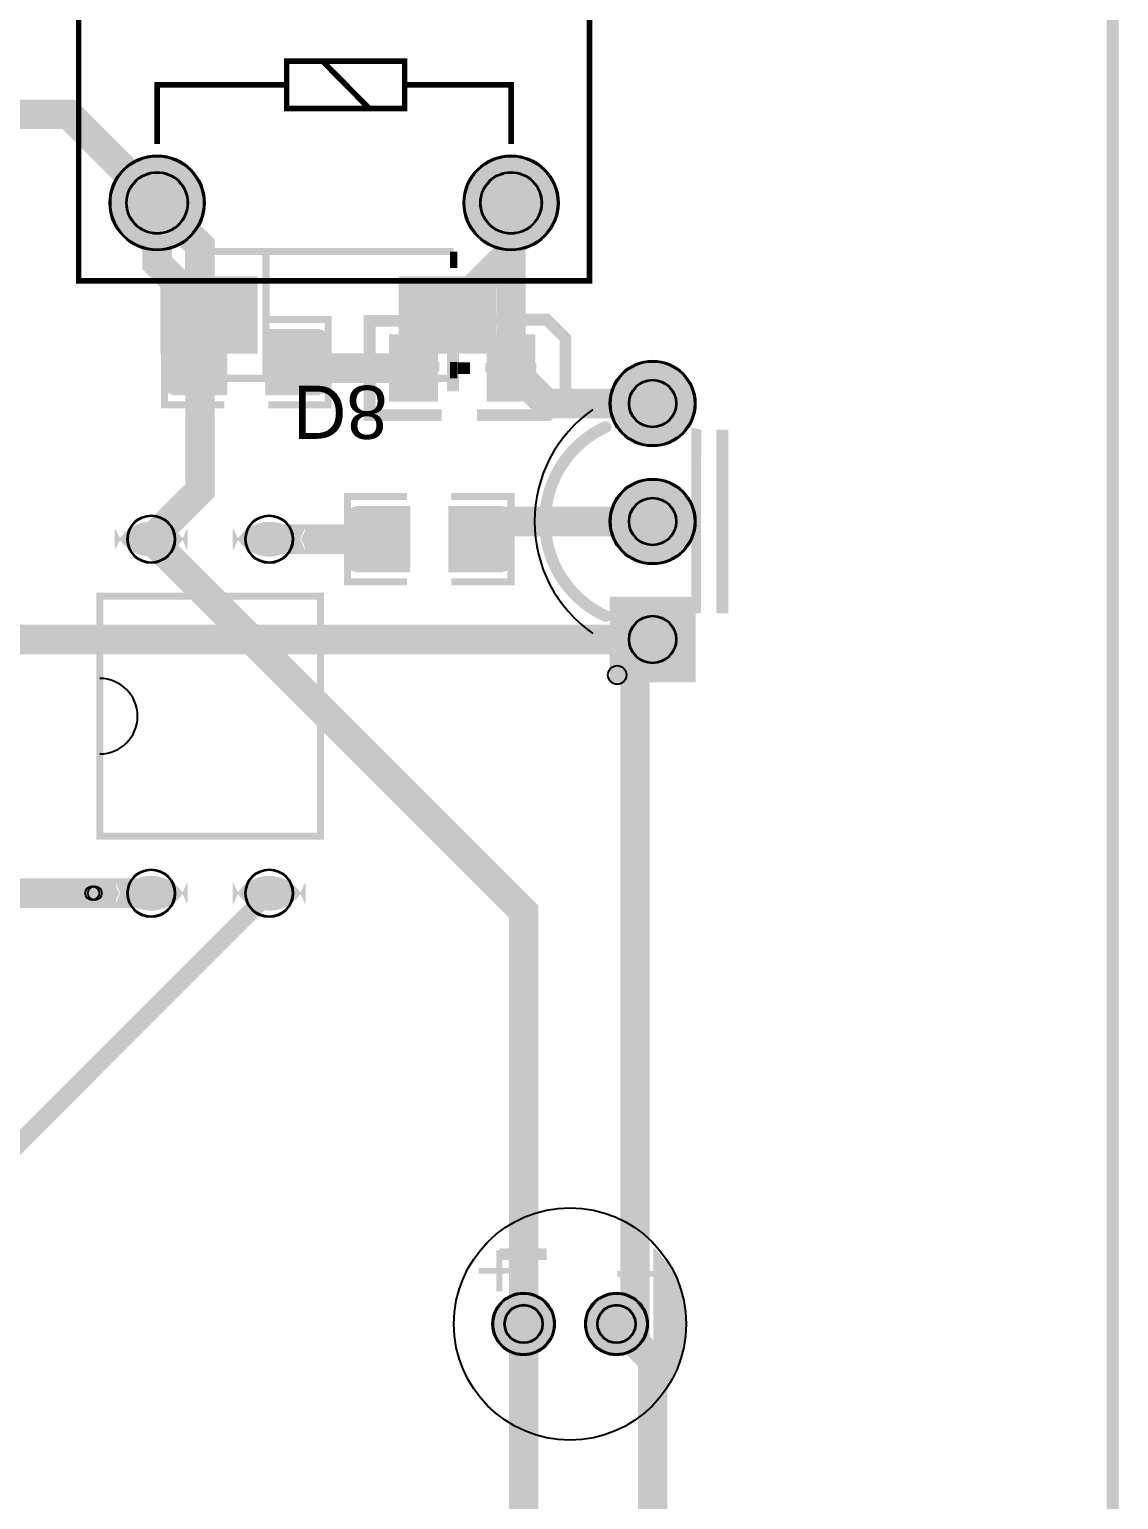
# Model space of a CAD drawing. Extents: x 165 to 5832, y -705 to 3005.
# Drawn here: x 4742 to 5665, y 551 to 1797 of the extents above; entities that cross this region are included whole.
import ezdxf

# ---------------------------------------------------------------- set-up
doc = ezdxf.new("R2010")
doc.units = 9
for name, color, linetype, true_color in [('BoardOutLine', 7, 'Continuous', 0xff00ff), ('BottomLayer', 7, 'Continuous', 0x0000ff), ('BottomPasteMaskLayer', 7, 'Continuous', 0x800000), ('BottomSilkLayer', 7, 'Continuous', 0x66cc33), ('BottomSolderMaskLayer', 7, 'Continuous', 0xaa00ff), ('Document', 7, 'Continuous', 0xffffff), ('Multi-Layer', 7, 'Continuous', 0xc0c0c0), ('TopLayer', 7, 'Continuous', 0xff0000), ('TopPasteMaskLayer', 7, 'Continuous', 0x808080), ('TopSilkLayer', 7, 'Continuous', 0xffcc00), ('TopSolderMaskLayer', 7, 'Continuous', 0x800080)]:
    doc.layers.add(name, color=color, linetype=linetype, true_color=true_color)
doc.styles.get("Standard").update_dxf_attribs({"font": 'arial.ttf'})

msp = doc.modelspace()

# ---------------------------------------------------------------- hatches: boundary and pattern name
at = {"layer": 'BottomLayer'}
for points in [[(4853.712999999996, 1523.1090000000004), (4853.712999999996, 1586.8890000000029), (4934.278999999995, 1586.8890000000029), (4934.278999999995, 1523.1090000000004)], [(5136.284999999996, 1523.1090000000004), (5136.284999999996, 1586.8890000000029), (5055.718999999997, 1586.8890000000029), (5055.718999999997, 1523.1090000000004)]]:
    msp.add_hatch(color=256, dxfattribs=at).paths.add_polyline_path(points)
at = {"layer": 'BottomPasteMaskLayer'}
for points in [[(4853.712999999996, 1523.1090000000004), (4853.712999999996, 1586.8890000000029), (4934.278999999995, 1586.8890000000029), (4934.278999999995, 1523.1090000000004)], [(5136.284999999996, 1523.1090000000004), (5136.284999999996, 1586.8890000000029), (5055.718999999997, 1586.8890000000029), (5055.718999999997, 1523.1090000000004)]]:
    msp.add_hatch(color=256, dxfattribs=at).paths.add_polyline_path(points)
at = {"layer": 'BottomSilkLayer'}
for points in [[(4891.654999999999, 1611.6899999999987), (4891.654999999999, 1592.8909999999996), (4873.654999999999, 1592.8909999999996), (4873.654999999999, 1611.6899999999987)], [(4891.654999999999, 1498.3120000000017), (4891.654999999999, 1517.1110000000008), (4873.654999999999, 1517.1110000000008), (4873.654999999999, 1498.3120000000017)]]:
    msp.add_hatch(color=256, dxfattribs=at).paths.add_polyline_path(points)
at = {"layer": 'BottomSolderMaskLayer'}
for points in [[(4809.63, 1650, 1), (4890.37, 1650, 1)], [(5109.63, 1650, 1), (5190.37, 1650, 1)], [(4852.712900702529, 1522.1089686422056), (4852.712900702529, 1587.8889686422117), (4935.278900702528, 1587.8889686422117), (4935.278900702528, 1522.1089686422056)], [(5137.285049648737, 1522.1089686422056), (5137.285049648737, 1587.8889686422117), (5054.719049648738, 1587.8889686422117), (5054.719049648738, 1522.1089686422056)], [(5233.567, 1480, 1), (5306.433, 1480, 1)], [(5233.567, 1380, 1), (5306.433, 1380, 1)], [(4876, 1374.6079984759926, -0.7853981633974483), (4814, 1374.6079984759926), (4814, 1355.3920015240074, -0.7853981633974483), (4876, 1355.3920015240074)], [(4976, 1374.6079984759926, -0.7853981633974483), (4914, 1374.6079984759926), (4914, 1355.3920015240074, -0.7853981633974483), (4976, 1355.3920015240074)], [(5233.5669999999955, 1316.4329999999973), (5306.4330000000045, 1316.4329999999973), (5306.4330000000045, 1243.5670000000027), (5233.5669999999955, 1243.5670000000027)], [(4876, 1074.6079984759926, -0.7853981633974483), (4814, 1074.6079984759926), (4814, 1055.3920015240074, -0.7853981633974483), (4876, 1055.3920015240074)], [(4976, 1074.6079984759926, -0.7853981633974483), (4914, 1074.6079984759926), (4914, 1055.3920015240074, -0.7853981633974483), (4976, 1055.3920015240074)], [(5134.039500000004, 700, 1), (5187.220500000005, 700, 1)], [(5212.779499999995, 700, 1), (5265.960499999996, 700, 1)]]:
    msp.add_hatch(color=256, dxfattribs=at).paths.add_polyline_path(points)
at = {"layer": 'Document'}
for points in [[(5079.339, 1580.3450000000012), (5079.339, 1529.6570000000029), (5071.736000000004, 1529.6570000000029), (5071.736000000004, 1580.3450000000012)], [(4899.258000000002, 1558.8029999999999), (4899.258000000002, 1551.1990000000005), (4929.671000000002, 1551.1990000000005), (4929.671000000002, 1558.8029999999999)], [(5090.744000000006, 1558.8029999999999), (5090.744000000006, 1551.1990000000005), (5060.330999999998, 1551.1990000000005), (5060.330999999998, 1558.8029999999999)], [(5071.6029999999955, 1531.8870000000024), (5071.6029999999955, 1488.5800000000017), (5063.729000000007, 1488.5800000000017), (5063.729000000007, 1531.8870000000024)], [(5089.187000000005, 1507.6540000000023), (5045.879999999997, 1507.6540000000023), (5045.879999999997, 1515.5279999999984), (5089.187000000005, 1515.5279999999984)], [(5128.113000000005, 1514.3029999999999), (5171.419999999998, 1514.3029999999999), (5171.419999999998, 1506.4289999999964), (5128.113000000005, 1506.4289999999964)], [(5232.097999999998, 1455.4620000000032), (5229.763075931594, 1454.3380524034146), (5227.46431543112, 1453.141879854622), (5225.203951915508, 1451.874644524305), (5222.98418149622, 1450.537577625928), (5220.807160845463, 1449.131978219535), (5218.6750051008785, 1447.65921194958), (5216.589785810502, 1446.1207097181468), (5214.553528920122, 1444.517966294694), (5212.568212804894, 1442.8525388637681), (5210.635766347223, 1441.1260455121046), (5208.758067062721, 1439.3401636565432), (5206.936939276013, 1437.4966284142465), (5205.174152348343, 1435.5972309169556), (5203.471418958441, 1433.643816570744), (5201.830393438562, 1431.6382832630734), (5200.2526701671595, 1429.5825795188648), (5198.739782019853, 1427.478702607339), (5197.293198880128, 1425.3286966015585), (5195.914326211161, 1423.1346503924142), (5194.6045036904325, 1420.8986956591289), (5193.365003908031, 1418.6230047982062), (5192.197031130272, 1416.3097888127268), (5191.101720129656, 1413.961295164234), (5190.08013508236, 1411.5798055891537), (5189.133268534322, 1409.167633881898), (5188.262040436894, 1406.7271236468587), (5187.46729725301, 1404.2606460214301), (5186.749811134854, 1401.7705973722368), (5186.110279173605, 1399.2593969669324), (5185.549322722174, 1396.7294846236546), (5185.067486791515, 1394.1833183405906), (5184.665239521099, 1391.6233719078482), (5184.342971724109, 1389.0521325039626), (5184.100996507688, 1386.4720982794388), (5183.939548968781, 1383.8857759296006), (5183.858785965698, 1381.295678259161), (5183.858785965698, 1378.704321740839), (5183.939548968781, 1376.1142240703994), (5184.100996507688, 1373.5279017205612), (5184.342971724109, 1370.9478674960374), (5184.665239521099, 1368.3766280921518), (5185.067486791515, 1365.8166816594094), (5185.549322722174, 1363.270515376349), (5186.110279173605, 1360.7406030330676), (5186.749811134854, 1358.2294026277632), (5187.46729725301, 1355.7393539785699), (5188.262040436894, 1353.2728763531413), (5189.133268534322, 1350.8323661181057), (5190.08013508236, 1348.4201944108463), (5191.101720129656, 1346.038704835766), (5192.197031130272, 1343.6902111872732), (5193.365003908031, 1341.3769952017938), (5194.6045036904325, 1339.1013043408711), (5195.914326211161, 1336.8653496075858), (5197.293198880114, 1334.6713033984415), (5198.739782019853, 1332.521297392661), (5200.2526701671595, 1330.4174204811388), (5201.830393438562, 1328.3617167369266), (5203.471418958441, 1326.3561834292632), (5205.174152348343, 1324.402769083048), (5206.936939276013, 1322.5033715857535), (5208.758067062707, 1320.6598363434605), (5210.635766347223, 1318.8739544878954), (5212.568212804894, 1317.1474611362319), (5214.553528920114, 1315.482033705306), (5216.589785810502, 1313.8792902818532), (5218.6750051008785, 1312.34078805042), (5220.807160845463, 1310.868021780465), (5222.98418149622, 1309.462422374072), (5225.203951915508, 1308.1253554756986), (5227.46431543112, 1306.858120145378), (5229.763075931594, 1305.6619475965854), (5232.097999999998, 1304.5379999999968), (5232.659237286054, 1304.2441205618888), (5233.17880836792, 1303.881631518896), (5233.648372001255, 1303.456352305133), (5234.060389766106, 1302.9751103941962), (5234.408247089486, 1302.4456316902106), (5234.686359436309, 1301.8764164954482), (5234.890261964094, 1301.2766030456405), (5235.016681201952, 1300.6558208038696), (5235.063587603225, 1300.0240358682095), (5235.030228128024, 1299.39139097507), (5234.917138332574, 1298.7680426666775), (5234.7261337713935, 1298.1639982370143), (5234.460280850144, 1297.5889550737047), (5234.123847597322, 1297.052144975256), (5233.722235144858, 1296.5621859428502), (5233.2618910178935, 1296.1269438261334), (5232.750205625489, 1295.7534060440958), (5232.195393614391, 1295.4475694083849), (5231.606361990227, 1295.2143438498933), (5230.992567123583, 1295.0574735942719), (5230.363862936581, 1294.9794770517656), (5229.730342706964, 1294.9816063863982), (5229.102177029701, 1295.063827413629), (5228.4894505372795, 1295.2248201491384), (5227.902000000002, 1295.4620000000032), (5225.421209031061, 1296.6537616492533), (5222.976714351404, 1297.9183032347064), (5220.570650552472, 1299.2545205282877), (5218.205118666927, 1300.6612467129853), (5215.882184334012, 1302.137253401721), (5213.603875995759, 1303.6812517100188), (5211.372183125684, 1305.2918933814908), (5209.189054491588, 1306.9677719651663), (5207.056396453809, 1308.7074240436232), (5204.9760713005235, 1310.5093305109112), (5202.949895621627, 1312.3719178990505), (5200.97963872234, 1314.2935597520045), (5199.067021078299, 1316.2725780459878), (5197.213712833145, 1318.3072446547085), (5195.42133234012, 1320.395782858439), (5193.691444748911, 1322.5363688954894), (5192.025560638882, 1324.7271335547302), (5190.425134700046, 1326.966163807876), (5188.891564462749, 1329.2515044799584), (5187.426189077312, 1331.5811599566296), (5186.030288144742, 1333.9530959268122), (5184.7050805992185, 1336.3652411590738), (5183.451723643782, 1338.8154893102765), (5182.271311739831, 1341.301700764925), (5181.164875651368, 1343.8217045034908), (5180.133381544947, 1346.3732999981985), (5179.177730145995, 1348.9542591346217), (5178.298755952237, 1351.562328157277), (5177.49722650506, 1354.1952296376803), (5176.773841719201, 1356.850664463058), (5176.12923327164, 1359.5263138439623), (5175.563964049936, 1362.2198413391307), (5175.078527660742, 1364.9288948956782), (5174.673347998774, 1367.6511089030137), (5174.348778876636, 1370.384106258516), (5174.105103715883, 1373.1255004432787), (5173.9425352995095, 1375.8728976060884), (5173.861215586156, 1378.6238986537865), (5173.861215586156, 1381.3761013462135), (5173.9425352995095, 1384.1271023939116), (5174.105103715883, 1386.8744995567213), (5174.348778876636, 1389.615893741484), (5174.673347998774, 1392.3488910969863), (5175.078527660742, 1395.0711051043218), (5175.563964049936, 1397.7801586608693), (5176.12923327164, 1400.4736861560377), (5176.773841719201, 1403.1493355369457), (5177.49722650506, 1405.8047703623197), (5178.298755952237, 1408.437671842723), (5179.177730145995, 1411.0457408653783), (5180.133381544947, 1413.6267000018015), (5181.164875651368, 1416.1782954965092), (5182.271311739831, 1418.698299235075), (5183.451723643782, 1421.1845106897235), (5184.7050805992185, 1423.6347588409262), (5186.030288144742, 1426.0469040731878), (5187.426189077312, 1428.4188400433704), (5188.891564462749, 1430.7484955200416), (5190.425134700046, 1433.033836192124), (5192.025560638882, 1435.2728664452698), (5193.691444748911, 1437.4636311045142), (5195.42133234012, 1439.604217141561), (5197.213712833145, 1441.6927553452915), (5199.067021078299, 1443.7274219540122), (5200.97963872234, 1445.7064402479955), (5202.949895621627, 1447.6280821009495), (5204.9760713005235, 1449.4906694890888), (5207.056396453809, 1451.2925759563768), (5209.189054491588, 1453.0322280348337), (5211.372183125684, 1454.7081066185092), (5213.603875995759, 1456.3187482899812), (5215.882184334012, 1457.862746598279), (5218.205118666927, 1459.3387532870147), (5220.570650552472, 1460.7454794717123), (5222.976714351404, 1462.0816967652936), (5225.421209031061, 1463.3462383507467), (5227.902000000002, 1464.5379999999968), (5228.4894505372795, 1464.7751798508616), (5229.102177029701, 1464.936172586371), (5229.730342706964, 1465.0183936136018), (5230.363862936581, 1465.0205229482344), (5230.992567123583, 1464.9425264057281), (5231.606361990227, 1464.7856561501067), (5232.195393614391, 1464.5524305916151), (5232.750205625489, 1464.2465939559042), (5233.2618910178935, 1463.8730561738666), (5233.722235144858, 1463.4378140571498), (5234.123847597322, 1462.947855024744), (5234.460280850144, 1462.4110449262953), (5234.7261337713935, 1461.8360017629857), (5234.917138332574, 1461.2319573333225), (5235.030228128024, 1460.60860902493), (5235.063587603225, 1459.9759641317905), (5235.016681201952, 1459.3441791961304), (5234.890261964094, 1458.7233969543595), (5234.686359436309, 1458.1235835045518), (5234.408247089486, 1457.5543683097894), (5234.060389766106, 1457.0248896058038), (5233.648372001255, 1456.543647694867), (5233.17880836792, 1456.118368481104), (5232.659237286054, 1455.7558794381112), (5232.097999999998, 1455.4620000000032)], [(5302.847000000002, 1301.3919999999998), (5302.847000000002, 1459.5400000000009), (5311.180000000008, 1457.6879999999983), (5310.995000000003, 1302.5030000000006)], [(5137.498999999996, 727.5), (5137.498999999996, 762.5), (5142.498999999996, 762.5), (5142.5, 727.5)], [(5122.498999999996, 747.5), (5157.498999999996, 747.5), (5157.498999999996, 742.5), (5122.498999999996, 742.5)], [(5240, 745), (5275, 745), (5275, 740), (5240, 740)]]:
    msp.add_hatch(color=256, dxfattribs=at).paths.add_polyline_path(points)
at = {"layer": 'Multi-Layer'}
for points in [[(4810.63, 1650, 1), (4889.37, 1650, 1)], [(5110.63, 1650, 1), (5189.37, 1650, 1)], [(5234.567, 1480, 1), (5305.433, 1480, 1)], [(5234.567, 1380, 1), (5305.433, 1380, 1)], [(4875, 1374.369999999999, -0.7853981633974483), (4815, 1374.369999999999), (4815, 1355.630000000001, -0.7853981633974483), (4875, 1355.630000000001)], [(4975, 1374.369999999999, -0.7853981633974483), (4915, 1374.369999999999), (4915, 1355.630000000001, -0.7853981633974483), (4975, 1355.630000000001)], [(5234.5669999999955, 1315.4329999999973), (5305.4330000000045, 1315.4329999999973), (5305.4330000000045, 1244.5670000000027), (5234.5669999999955, 1244.5670000000027)], [(4875, 1074.369999999999, -0.7853981633974483), (4815, 1074.369999999999), (4815, 1055.630000000001, -0.7853981633974483), (4875, 1055.630000000001)], [(4975, 1074.369999999999, -0.7853981633974483), (4915, 1074.369999999999), (4915, 1055.630000000001, -0.7853981633974483), (4975, 1055.630000000001)], [(5135.039500000004, 700, 1), (5186.220500000005, 700, 1)], [(5213.779499999995, 700, 1), (5264.960499999996, 700, 1)]]:
    msp.add_hatch(color=256, dxfattribs=at).paths.add_polyline_path(points)
at = {"layer": 'TopLayer'}
for points in [[(4908.551999999996, 1487.8940000000002), (4908.551999999996, 1542.1059999999998), (4863.963999999993, 1542.1059999999998), (4863.963999999993, 1487.8940000000002)], [(4942.707999999999, 1487.8940000000002), (4942.707999999999, 1542.1059999999998), (4987.295999999995, 1542.1059999999998), (4987.295999999995, 1487.8940000000002)], [(5047.614999999998, 1537.550000000003), (5086.985000000001, 1537.550000000003), (5086.985000000001, 1482.449999999997), (5047.614999999998, 1482.449999999997)], [(5130.315000000002, 1537.550000000003), (5169.684999999998, 1537.550000000003), (5169.684999999998, 1482.449999999997), (5130.315000000002, 1482.449999999997)], [(5063.551999999996, 1337.8940000000002), (5063.551999999996, 1392.1059999999998), (5018.963999999993, 1392.1059999999998), (5018.963999999993, 1337.8940000000002)], [(5097.707999999999, 1337.8940000000002), (5097.707999999999, 1392.1059999999998), (5142.295999999995, 1392.1059999999998), (5142.295999999995, 1337.8940000000002)]]:
    msp.add_hatch(color=256, dxfattribs=at).paths.add_polyline_path(points)
at = {"layer": 'TopPasteMaskLayer'}
for points in [[(4858.699999999997, 1489.8029999999999), (4858.699999999997, 1540.196), (4860.668999999994, 1542.1650000000009), (4905.945, 1542.1650000000009), (4907.9130000000005, 1540.196), (4908.110999999997, 1524.0529999999999), (4890.394, 1524.0529999999999), (4890.394, 1506.3369999999995), (4907.717000000004, 1506.3369999999995), (4907.9130000000005, 1489.8029999999999), (4905.945, 1487.833999999999), (4860.668999999994, 1487.833999999999)], [(4943.346000000005, 1489.8029999999999), (4943.347000000002, 1506.3369999999995), (4960.8659999999945, 1506.3369999999995), (4960.8659999999945, 1524.0529999999999), (4943.544000000002, 1524.0529999999999), (4943.346000000005, 1540.196), (4945.315000000002, 1542.1650000000009), (4990.590000000004, 1542.1650000000009), (4992.559000000001, 1540.196), (4992.559000000001, 1489.8029999999999), (4990.590000000004, 1487.833999999999), (4945.315000000002, 1487.833999999999)], [(5047.614999999998, 1537.550000000003), (5086.985000000001, 1537.550000000003), (5086.985000000001, 1482.449999999997), (5047.614999999998, 1482.449999999997)], [(5130.315000000002, 1537.550000000003), (5169.684999999998, 1537.550000000003), (5169.684999999998, 1482.449999999997), (5130.315000000002, 1482.449999999997)], [(5013.699999999997, 1339.8029999999999), (5013.699999999997, 1390.196), (5015.668999999994, 1392.1650000000009), (5060.945, 1392.1650000000009), (5062.9130000000005, 1390.196), (5063.110999999997, 1374.0529999999999), (5045.394, 1374.0529999999999), (5045.394, 1356.3369999999995), (5062.717000000004, 1356.3369999999995), (5062.9130000000005, 1339.8029999999999), (5060.945, 1337.833999999999), (5015.668999999994, 1337.833999999999)], [(5098.346000000005, 1339.8029999999999), (5098.347000000002, 1356.3369999999995), (5115.8659999999945, 1356.3369999999995), (5115.8659999999945, 1374.0529999999999), (5098.544000000002, 1374.0529999999999), (5098.346000000005, 1390.196), (5100.315000000002, 1392.1650000000009), (5145.590000000004, 1392.1650000000009), (5147.559000000001, 1390.196), (5147.559000000001, 1339.8029999999999), (5145.590000000004, 1337.833999999999), (5100.315000000002, 1337.833999999999)]]:
    msp.add_hatch(color=256, dxfattribs=at).paths.add_polyline_path(points)
at = {"layer": 'TopSilkLayer'}
msp.add_hatch(color=256, dxfattribs=at).paths.add_polyline_path([(5270.630000000005, 765), (5272.547489725948, 763.1122213476738), (5274.407623420855, 761.1679019998373), (5276.20873463645, 759.1687838246471), (5277.949209801227, 757.1166577831755), (5279.627489666062, 755.0133623249567), (5281.242070701082, 752.8607817409465), (5282.79150644262, 750.660844475442), (5284.27440878909, 748.4155213984377), (5285.689449244535, 746.1268240399513), (5287.03536010885, 743.7968027879833), (5288.310935613394, 741.4275450515779), (5289.515033001262, 739.0211733907927), (5290.646573551065, 736.579843615149), (5291.704543543296, 734.10574285228), (5292.687995168519, 731.6010875885477), (5293.596047376472, 729.06812168334), (5294.427886665377, 726.5091143588652), (5295.182767810795, 723.9263581671948), (5295.860014533144, 721.3221669364393), (5296.459020103655, 718.6988736978165), (5296.979247887895, 716.0588285955891), (5297.420231826502, 713.4043967815851), (5297.781576852765, 710.7379562963542), (5298.0629592464975, 708.0618959386993), (5298.264126924114, 705.3786131256529), (5298.384899664394, 702.6905117446622), (5298.425169270013, 700), (5298.384899664394, 697.3094882553378), (5298.264126924114, 694.6213868743471), (5298.0629592464975, 691.9381040613007), (5297.781576852765, 689.2620437036458), (5297.420231826502, 686.5956032184149), (5296.979247887895, 683.9411714044109), (5296.459020103655, 681.3011263021835), (5295.860014533144, 678.6778330635607), (5295.182767810795, 676.0736418328052), (5294.427886665377, 673.4908856411348), (5293.596047376472, 670.93187831666), (5292.687995168519, 668.3989124114523), (5291.704543543296, 665.89425714772), (5290.646573551065, 663.420156384851), (5289.515033001262, 660.9788266092073), (5288.310935613394, 658.5724549484221), (5287.03536010885, 656.2031972120167), (5285.689449244535, 653.8731759600487), (5284.27440878909, 651.5844786015623), (5282.79150644262, 649.339155524558), (5281.242070701082, 647.1392182590535), (5279.627489666062, 644.9866376750433), (5277.949209801227, 642.8833422168245), (5276.20873463645, 640.8312161753529), (5274.407623420855, 638.8320980001627), (5272.547489725948, 636.8877786523262), (5270.630000000005, 635)])
at = {"layer": 'TopSolderMaskLayer'}
for points in [[(4809.63, 1650, 1), (4890.37, 1650, 1)], [(5109.63, 1650, 1), (5190.37, 1650, 1)], [(4909.551910289767, 1486.8940184457606), (4909.551910289767, 1543.1059815542394), (4862.963910289764, 1543.1059815542394), (4862.963910289764, 1486.8940184457606)], [(4941.708089710235, 1486.8940184457606), (4941.708089710235, 1543.1059815542394), (4988.296089710231, 1543.1059815542394), (4988.296089710231, 1486.8940184457606)], [(5046.614999999991, 1538.5499999999993), (5087.985000000008, 1538.5499999999993), (5087.985000000008, 1481.4500000000007), (5046.614999999991, 1481.4500000000007)], [(5129.314999999995, 1538.5499999999993), (5170.685000000005, 1538.5499999999993), (5170.685000000005, 1481.4500000000007), (5129.314999999995, 1481.4500000000007)], [(5233.567, 1480, 1), (5306.433, 1480, 1)], [(5233.567, 1380, 1), (5306.433, 1380, 1)], [(5064.551910289767, 1336.8940184457606), (5064.551910289767, 1393.1059815542394), (5017.963910289764, 1393.1059815542394), (5017.963910289764, 1336.8940184457606)], [(5096.708089710235, 1336.8940184457606), (5096.708089710235, 1393.1059815542394), (5143.296089710231, 1393.1059815542394), (5143.296089710231, 1336.8940184457606)], [(4876, 1374.6079984759926, -0.7853981633974483), (4814, 1374.6079984759926), (4814, 1355.3920015240074, -0.7853981633974483), (4876, 1355.3920015240074)], [(4976, 1374.6079984759926, -0.7853981633974483), (4914, 1374.6079984759926), (4914, 1355.3920015240074, -0.7853981633974483), (4976, 1355.3920015240074)], [(5233.5669999999955, 1316.4329999999973), (5306.4330000000045, 1316.4329999999973), (5306.4330000000045, 1243.5670000000027), (5233.5669999999955, 1243.5670000000027)], [(4876, 1074.6079984759926, -0.7853981633974483), (4814, 1074.6079984759926), (4814, 1055.3920015240074, -0.7853981633974483), (4876, 1055.3920015240074)], [(4976, 1074.6079984759926, -0.7853981633974483), (4914, 1074.6079984759926), (4914, 1055.3920015240074, -0.7853981633974483), (4976, 1055.3920015240074)], [(5134.039500000004, 700, 1), (5187.220500000005, 700, 1)], [(5212.779499999995, 700, 1), (5265.960499999996, 700, 1)]]:
    msp.add_hatch(color=256, dxfattribs=at).paths.add_polyline_path(points)

# ---------------------------------------------------------------- linework, layer by layer
at = {"layer": 'BoardOutLine', "const_width": 10}
msp.add_lwpolyline([(170, 2687.0999999999985), (170, 2995), (5660, 2995), (5660, -700), (170, -700), (170, 2687.0999999999985)], close=True, dxfattribs=at)
at = {"layer": 'BottomLayer', "const_width": 25}
for points in [[(4894, 1555), (4850, 1599), (4850, 1650)], [(5096, 1555), (5150, 1609), (5150, 1650)], [(5270, 1280), (4665, 1280)], [(5270, 1280), (5255, 1265), (5255, 700), (5239.369999999995, 700)], [(5240, 285), (5240, 285), (5270, 305), (5270, 669.4000000000015), (5239.399999999994, 700)]]:
    msp.add_lwpolyline(points, dxfattribs=at)
at = {"layer": 'BottomSilkLayer', "const_width": 6}
for points in [[(4888.656000000003, 1608.6900000000023), (5101.346000000005, 1608.6900000000023)], [(4942.286000000007, 1501.311999999998), (4942.286000000007, 1608.6900000000023)], [(5101.346000000005, 1608.6900000000023), (5101.346000000005, 1594.890999999996)], [(5101.346000000005, 1501.311999999998), (5101.346000000005, 1515.1110000000008)], [(4888.656000000003, 1501.311999999998), (5101.346000000005, 1501.311999999998)]]:
    msp.add_lwpolyline(points, dxfattribs=at)
at = {"layer": 'BottomSolderMaskLayer'}
for centre, radius in [((4850, 1650), 40.37), ((5150, 1650), 40.37), ((4850, 1650), 26.2410127000254), ((5150, 1650), 26.2410127000254), ((5270, 1480), 36.433), ((5270, 1480), 20.240555555555556), ((5270, 1380), 36.433), ((5270, 1380), 20.240555555555556), ((4845, 1365), 20.341166666666666), ((4945, 1365), 20.341166666666666), ((5270, 1280), 20.240555555555556), ((4845, 1065), 20.341166666666666), ((4945, 1065), 20.341166666666666), ((5160.630000000005, 700), 26.590500000000002), ((5239.369999999995, 700), 26.590500000000002), ((5160.630000000005, 700), 16.363384615384614), ((5239.369999999995, 700), 16.363384615384614)]:
    msp.add_circle(centre, radius, dxfattribs=at)
at = {"layer": 'Document'}
for centre, radius in [((5240, 1250), 7.87), ((4795, 1065), 5.91)]:
    msp.add_circle(centre, radius, dxfattribs=at)
at = {"layer": 'Multi-Layer'}
for centre, radius in [((4850, 1650), 39.37), ((5150, 1650), 39.37), ((4850, 1650), 25.591), ((5150, 1650), 25.591), ((5270, 1480), 35.433), ((5270, 1480), 19.685), ((5270, 1380), 35.433), ((5270, 1380), 19.685), ((4845, 1365), 19.685), ((4945, 1365), 19.685), ((5270, 1280), 19.685), ((4845, 1065), 19.685), ((4945, 1065), 19.685), ((5160.630000000005, 700), 25.5905), ((5239.369999999995, 700), 25.5905), ((5160.630000000005, 700), 15.748), ((5239.369999999995, 700), 15.748)]:
    msp.add_circle(centre, radius, dxfattribs=at)
at = {"layer": 'TopLayer'}
for points, const_width in [([(4850, 1650), (4775, 1725), (4290, 1725), (4250, 1685), (4250, 1650)], 25), ([(4850, 1650), (4886.260000000002, 1613.739999999998), (4886.260000000002, 1515)], 25), ([(5150, 1650), (5150, 1510)], 25), ([(4845, 1365), (4886.260000000002, 1406.260000000002), (4886.260000000002, 1515)], 25), ([(4965, 1515), (4970, 1510), (5067.299999999996, 1510)], 25), ([(5150, 1510), (5180, 1480), (5270, 1480)], 25), ([(5270, 1380), (5135, 1380), (5120, 1365)], 25), ([(4845, 1365), (5160.630000000005, 1049.369999999999), (5160.630000000005, 700)], 25), ([(5041.260000000002, 1365), (4945, 1365)], 25), ([(4700, 1080), (4715, 1065), (4845, 1065)], 25), ([(3835, 820), (3835, 800), (3910, 725), (4605, 725), (4945, 1065)], 15), ([(5340.010000000002, 284.6100000000006), (5160.630000000005, 463.98999999999796), (5160.630000000005, 639.369999999999), (5160.630000000005, 700)], 25)]:
    msp.add_lwpolyline(points, dxfattribs=dict(at, const_width=const_width))
at = {"layer": 'TopSilkLayer'}
for points, const_width in [([(4783.5, 2416.100000000002), (4783.5, 1583.8999999999978), (5216.5, 1583.8999999999978), (5216.5, 2416.100000000002), (4783.5, 2416.100000000002)], 4.724), ([(4801.4490000000005, 1113.369999999999), (4801.4490000000005, 1316.630000000001), (4988.5509999999995, 1316.630000000001), (4988.5509999999995, 1113.369999999999), (4801.4490000000005, 1113.369999999999)], 6)]:
    msp.add_lwpolyline(points, close=True, dxfattribs=dict(at, const_width=const_width))
for points, const_width in [([(4959.799999999996, 1750), (4959.799999999996, 1770.1000000000022), (5059.799999999996, 1770.1000000000022), (5059.799999999996, 1750), (5059.799999999996, 1729.8999999999978), (4959.799999999996, 1729.8999999999978), (4959.799999999996, 1750), (4850, 1750), (4850, 1700)], 4.724), ([(5029.899999999994, 1729.8999999999978), (4990.200000000004, 1770.1000000000022)], 4.724), ([(5150, 1700), (5150, 1750), (5059.799999999996, 1750)], 4.724), ([(4906.881999999998, 1478.8940000000002), (4856.293999999994, 1478.8940000000002), (4856.293999999994, 1551.1059999999998), (4906.881999999998, 1551.1059999999998)], 6), ([(4944.377999999997, 1478.8940000000002), (4994.966, 1478.8940000000002), (4994.966, 1551.1059999999998), (4944.377999999997, 1551.1059999999998)], 6), ([(5091.199999999997, 1550.050000000003), (5030.200000000004, 1550.050000000003), (5030.200000000004, 1470.050000000003), (5091.199999999997, 1470.050000000003)], 10), ([(5122.200000000004, 1551.0499999999993), (5180.200000000004, 1551.0499999999993), (5196.199999999997, 1535.050000000003), (5196.199999999997, 1485.050000000003), (5181.199999999997, 1470.050000000003), (5121.199999999997, 1470.050000000003)], 10), ([(5100.775999999998, 1490.3150000000023), (5100.775999999998, 1529.6949999999997)], 10), ([(5104.709999999992, 1510), (5115.299999999996, 1510)], 10), ([(5329.049999999996, 1457.9490000000005), (5329.049999999996, 1302.0509999999995)], 10), ([(5061.881999999998, 1328.8940000000002), (5011.293999999994, 1328.8940000000002), (5011.293999999994, 1401.1059999999998), (5061.881999999998, 1401.1059999999998)], 6), ([(5099.377999999997, 1328.8940000000002), (5149.966, 1328.8940000000002), (5149.966, 1401.1059999999998), (5099.377999999997, 1401.1059999999998)], 6), ([(5160.630000000005, 778.739999999998), (5160.630000000005, 738.739999999998)], 10), ([(5140.309999999998, 759.0500000000029), (5180.309999999998, 759.0500000000029)], 10)]:
    msp.add_lwpolyline(points, dxfattribs=dict(at, const_width=const_width))
for centre, radius in [((4797.190000000002, 1065), 5.91), ((5200, 700), 98.43)]:
    msp.add_circle(centre, radius, dxfattribs=at)
for centre, radius, start, end in [((5285.733233644023, 1380), 115.861, 124.92040718532505, 235.07959281467498), ((4801.4490000000005, 1215), 31.988000000001193, 270, 90)]:
    msp.add_arc(centre, radius, start, end, dxfattribs=at)
at = {"layer": 'TopSolderMaskLayer'}
for centre, radius in [((4850, 1650), 40.37), ((5150, 1650), 40.37), ((4850, 1650), 26.2410127000254), ((5150, 1650), 26.2410127000254), ((5270, 1480), 36.433), ((5270, 1480), 20.240555555555556), ((5270, 1380), 36.433), ((5270, 1380), 20.240555555555556), ((4845, 1365), 20.341166666666666), ((4945, 1365), 20.341166666666666), ((5270, 1280), 20.240555555555556), ((4845, 1065), 20.341166666666666), ((4945, 1065), 20.341166666666666), ((5160.630000000005, 700), 26.590500000000002), ((5239.369999999995, 700), 26.590500000000002), ((5160.630000000005, 700), 16.363384615384614), ((5239.369999999995, 700), 16.363384615384614)]:
    msp.add_circle(centre, radius, dxfattribs=at)

# ---------------------------------------------------------------- texts
at = {"layer": 'BottomSilkLayer', "text_generation_flag": 2}
msp.add_text('D8', height=45, rotation=180, dxfattribs=at).set_placement((4965, 1495))

doc.saveas('drawing.dxf')
